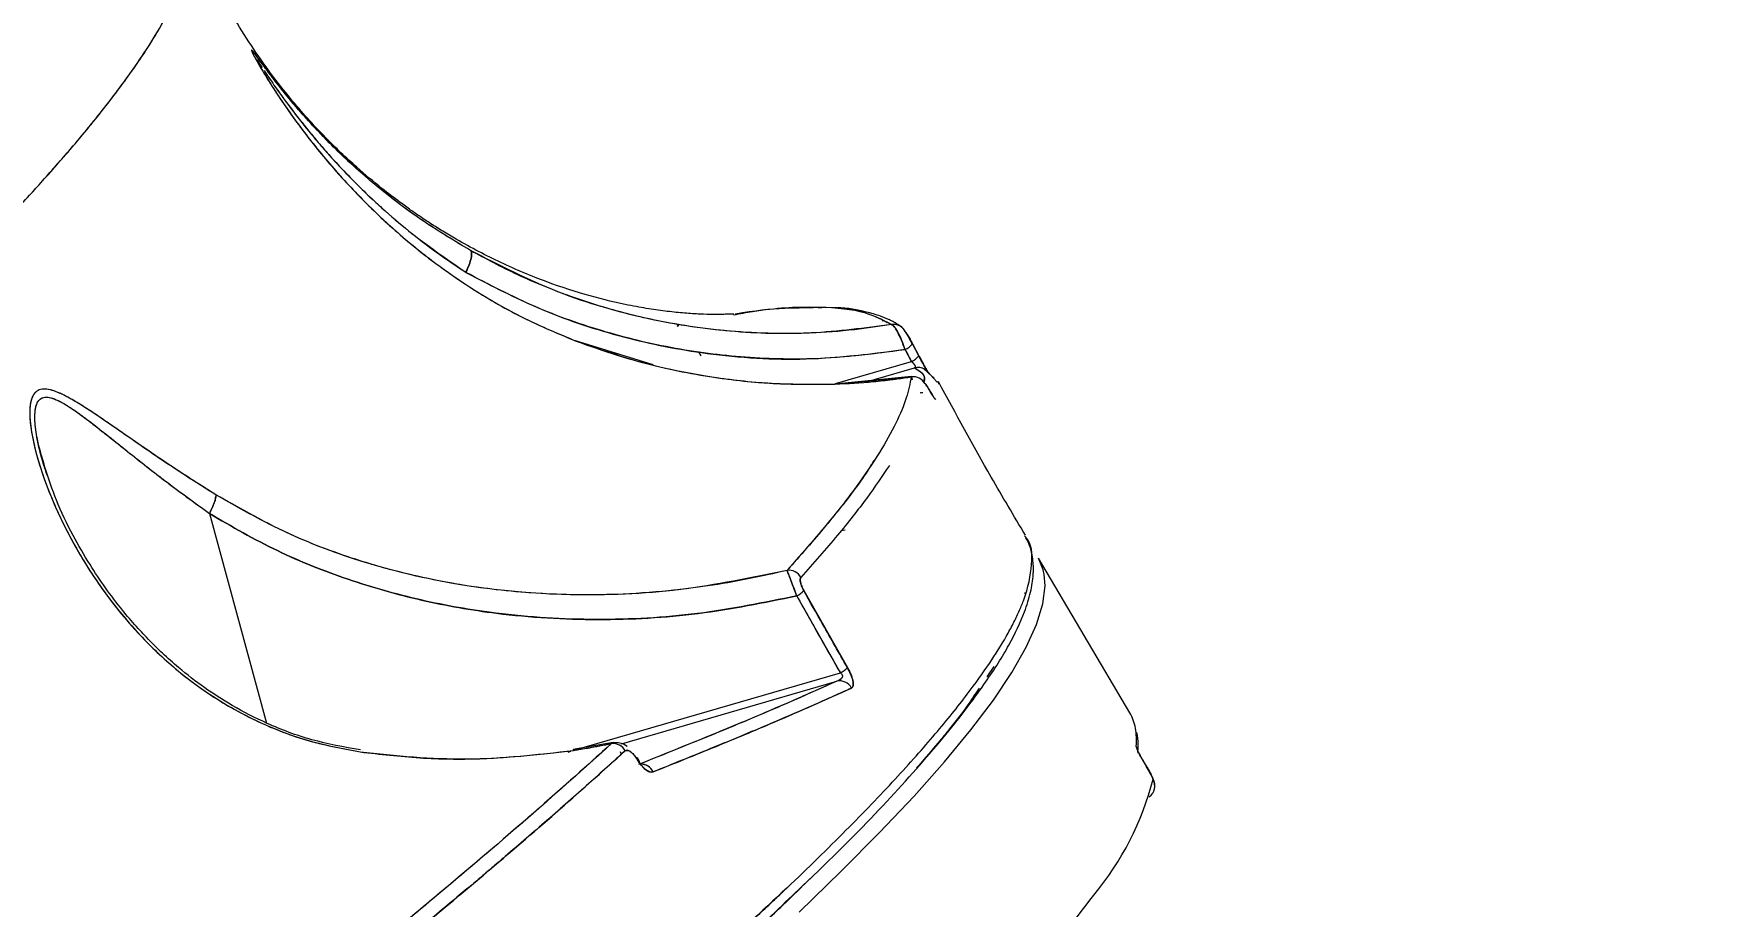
# Model space of a CAD drawing. Header units: millimetres. Extents: x -7083 to 7374, y -8368 to 7509.
# Drawn here: x 2734.3 to 2859.7, y -602.7 to -537.3 of the extents above; entities that cross this region are included whole.
import ezdxf

# ---------------------------------------------------------------- set-up
doc = ezdxf.new("R2010")
doc.units = ezdxf.units.MM
for name, color, linetype in [('DIKOM_ОБЪЕКТ', 7, 'Continuous'), ('DIKOM_РАЗМЕР_ЗОНА', 7, 'Continuous'), ('DIKOM_РАЗМЕР_ОБЪЕКТА', 7, 'Continuous')]:
    doc.layers.add(name, color=color, linetype=linetype)
doc.styles.add('style1', font='arial.ttf', dxfattribs={"width": 0.8})
doc.dimstyles.new('1-50', dxfattribs={"dimtxt": 300, "dimasz": 200, "dimexe": 100, "dimexo": 0, "dimgap": 100, "dimtad": 1, "dimtxsty": 'style1', "dimcen": 200, "dimclrd": 7, "dimclre": 7, "dimclrt": 7, "dimadec": 1, "dimazin": 2, "dimtfac": 1, "dimtmove": 0, "dimatfit": 2, "dimfxl": 0, "dimlwd": 25, "dimlwe": 18, "dimarcsym": 0})

# ---------------------------------------------------------------- blocks, each defined once
blk = doc.blocks.new('*D10')
at = {"layer": 'Defpoints', "color": 0, "transparency": 16777216}
for p in [(4593.55, 648.92), (-5583.43, 647.96), (4593.55, -5902.54)]:
    blk.add_point(p, dxfattribs=at)
at = {"layer": 'DIKOM_РАЗМЕР_ОБЪЕКТА', "color": 7, "lineweight": 18, "transparency": 16777216}
for p, q in [((4593.55, 648.92), (4593.55, -6002.54)), ((-5583.43, 647.96), (-5583.43, -6002.54))]:
    blk.add_line(p, q, dxfattribs=at)
at = {"layer": 'DIKOM_РАЗМЕР_ОБЪЕКТА', "color": 7, "lineweight": 25, "transparency": 16777216}
blk.add_line((-5383.43, -5902.54), (4393.55, -5902.54), dxfattribs=at)
at = {"layer": 'DIKOM_РАЗМЕР_ОБЪЕКТА', "color": 7, "transparency": 16777216}
for points in [[(-5383.43, -5869.2), (-5383.43, -5935.87), (-5583.43, -5902.54)], [(4393.55, -5869.2), (4393.55, -5935.87), (4593.55, -5902.54)]]:
    blk.add_solid(points, dxfattribs=at)
at = {"layer": 'DIKOM_РАЗМЕР_ОБЪЕКТА', "color": 7, "transparency": 16777216, "insert": (-226.13, -5649.37), "char_height": 300, "attachment_point": 5, "style": 'style1'}
blk.add_mtext('10150', dxfattribs=at)
blk = doc.blocks.new('*D11')
at = {"layer": 'Defpoints', "color": 0, "transparency": 16777216}
for p in [(-321.71, 5509.06), (-348.71, -4811.52), (5568.58, -4811.52)]:
    blk.add_point(p, dxfattribs=at)
at = {"layer": 'DIKOM_РАЗМЕР_ОБЪЕКТА', "color": 7, "lineweight": 18, "transparency": 16777216}
for p, q in [((-321.71, 5509.06), (5668.58, 5509.06)), ((-348.71, -4811.52), (5668.58, -4811.52))]:
    blk.add_line(p, q, dxfattribs=at)
at = {"layer": 'DIKOM_РАЗМЕР_ОБЪЕКТА', "color": 7, "lineweight": 25, "transparency": 16777216}
blk.add_line((5568.58, 5309.06), (5568.58, -4611.52), dxfattribs=at)
at = {"layer": 'DIKOM_РАЗМЕР_ОБЪЕКТА', "color": 7, "transparency": 16777216}
for points in [[(5535.25, 5309.06), (5601.91, 5309.06), (5568.58, 5509.06)], [(5535.25, -4611.52), (5601.91, -4611.52), (5568.58, -4811.52)]]:
    blk.add_solid(points, dxfattribs=at)
at = {"layer": 'DIKOM_РАЗМЕР_ОБЪЕКТА', "color": 7, "transparency": 16777216, "insert": (5315.31, 775.23), "char_height": 300, "attachment_point": 5, "rotation": 90, "style": 'style1'}
blk.add_mtext('10300', dxfattribs=at)
blk = doc.blocks.new('*D12')
at = {"layer": 'Defpoints', "color": 0, "transparency": 16777216}
for p in [(-621.71, 7509.06), (-373.6, -6811.53), (7273.89, -6811.53)]:
    blk.add_point(p, dxfattribs=at)
at = {"layer": 'DIKOM_РАЗМЕР_ЗОНА', "color": 7, "lineweight": 18, "transparency": 16777216}
for p, q in [((-621.71, 7509.06), (7373.89, 7509.06)), ((-373.6, -6811.53), (7373.89, -6811.53))]:
    blk.add_line(p, q, dxfattribs=at)
at = {"layer": 'DIKOM_РАЗМЕР_ЗОНА', "color": 7, "lineweight": 25, "transparency": 16777216}
blk.add_line((7273.89, 7309.06), (7273.89, -6611.53), dxfattribs=at)
at = {"layer": 'DIKOM_РАЗМЕР_ЗОНА', "color": 7, "transparency": 16777216}
for points in [[(7240.56, 7309.06), (7307.22, 7309.06), (7273.89, 7509.06)], [(7240.56, -6611.53), (7307.22, -6611.53), (7273.89, -6811.53)]]:
    blk.add_solid(points, dxfattribs=at)
at = {"layer": 'DIKOM_РАЗМЕР_ЗОНА', "color": 7, "transparency": 16777216, "insert": (7020.62, 1288.25), "char_height": 300, "attachment_point": 5, "rotation": 90, "style": 'style1'}
blk.add_mtext('14300', dxfattribs=at)
blk = doc.blocks.new('*D13')
at = {"layer": 'Defpoints', "color": 0, "transparency": 16777216}
for p in [(6593.53, 996.24), (-7083.43, 647.96), (6593.53, -8268.31)]:
    blk.add_point(p, dxfattribs=at)
at = {"layer": 'DIKOM_РАЗМЕР_ЗОНА', "color": 7, "lineweight": 18, "transparency": 16777216}
for p, q in [((6593.53, 996.24), (6593.53, -8368.31)), ((-7083.43, 647.96), (-7083.43, -8368.31))]:
    blk.add_line(p, q, dxfattribs=at)
at = {"layer": 'DIKOM_РАЗМЕР_ЗОНА', "color": 7, "lineweight": 25, "transparency": 16777216}
blk.add_line((-6883.43, -8268.31), (6393.53, -8268.31), dxfattribs=at)
at = {"layer": 'DIKOM_РАЗМЕР_ЗОНА', "color": 7, "transparency": 16777216}
for points in [[(-6883.43, -8234.97), (-6883.43, -8301.64), (-7083.43, -8268.31)], [(6393.53, -8234.97), (6393.53, -8301.64), (6593.53, -8268.31)]]:
    blk.add_solid(points, dxfattribs=at)
at = {"layer": 'DIKOM_РАЗМЕР_ЗОНА', "color": 7, "transparency": 16777216, "insert": (322.1, -8015.03), "char_height": 300, "attachment_point": 5, "style": 'style1'}
blk.add_mtext('13650', dxfattribs=at)

msp = doc.modelspace()

# ---------------------------------------------------------------- linework, layer by layer
at = {"layer": 'DIKOM_ОБЪЕКТ', "color": 7, "linetype": 'Continuous', "lineweight": 15}
for p, q in [((2766.695, -555.235), (2766.704, -555.268)), ((2782.627, -559.14), (2782.576, -559.292)), ((2798.713, -559.219), (2798.56, -559.146)), ((2780.745, -562.159), (2774.834, -560.334)), ((2774.96, -560.38), (2774.943, -560.383)), ((2774.945, -560.381), (2774.96, -560.38)), ((2799.632, -559.655), (2799.587, -559.578)), ((2784.332, -561.474), (2784.171, -561.181)), ((2800.096, -561.907), (2799.619, -561.015)), ((2800.172, -560.584), (2800.648, -561.474)), ((2800.651, -561.478), (2800.175, -560.588)), ((2800.089, -563.036), (2794.359, -563.609)), ((2794.366, -563.607), (2800.086, -563.06)), ((2794.415, -563.557), (2800.096, -561.907)), ((2796.63, -563.459), (2800.328, -562.385)), ((2800.086, -563.06), (2800.092, -563.072)), ((2800.095, -563.077), (2800.16, -563.268)), ((2801.805, -563.164), (2801.028, -562.448)), ((2801.468, -562.869), (2801.424, -562.795)), ((2801.468, -562.869), (2802.021, -563.471)), ((2794.245, -563.606), (2794.249, -563.605)), ((2800.766, -564.258), (2800.743, -564.256)), ((2800.766, -564.258), (2800.744, -564.264)), ((2800.767, -564.259), (2800.77, -564.258)), ((2735.169, -569.9), (2734.928, -569.212)), ((2796.064, -573.043), (2796.037, -573.048)), ((2747.471, -573.303), (2751.758, -588.999)), ((2794.844, -574.562), (2795.117, -574.516)), ((2794.846, -574.56), (2795.117, -574.516)), ((2816.461, -588.225), (2809.613, -576.653)), ((2792.107, -577.746), (2792.107, -577.745)), ((2792.032, -579.08), (2795.296, -584.838)), ((2808.626, -579.327), (2808.629, -579.223)), ((2794.773, -585.244), (2791.502, -579.473)), ((2774.803, -591.043), (2794.773, -585.244)), ((2806.277, -584.753), (2805.738, -585.548)), ((2778.352, -590.558), (2794.495, -585.87)), ((2777.729, -590.453), (2774.752, -590.996)), ((2774.766, -591.049), (2777.622, -590.538)), ((2774.359, -591.172), (2774.576, -591.109)), ((2774.758, -591.056), (2774.798, -591.044)), ((2778.367, -591.33), (2778.295, -591.171)), ((2817.685, -592.192), (2817.515, -591.896)), ((2776.539, -592.96), (2776.564, -592.953)), ((2777.285, -592.304), (2777.27, -592.308)), ((2817.712, -592.233), (2817.684, -592.186)), ((2817.685, -592.192), (2817.684, -592.186)), ((2817.685, -592.192), (2817.713, -592.239)), ((2817.712, -592.233), (2817.713, -592.239)), ((2771.129, -596.298), (2771.125, -596.292)), ((2771.687, -597.241), (2771.682, -597.233)), ((2764.166, -602.204), (2764.172, -602.214)), ((2764.206, -602.171), (2764.212, -602.182))]:
    msp.add_line(p, q, dxfattribs=at)
at = {"layer": 'DIKOM_ОБЪЕКТ', "color": 7, "linetype": 'Continuous', "lineweight": 15, "flags": 128}
for points in [[(2810.052, -577.864), (2809.979, -577.532), (2809.613, -576.653)], [(2791.671, -603.169), (2794.837, -600.112), (2797.711, -597.214), (2800.29, -594.48), (2802.573, -591.911), (2804.557, -589.509), (2806.241, -587.277), (2807.623, -585.215), (2808.703, -583.327), (2809.479, -581.613), (2809.95, -580.075), (2810.117, -578.715), (2810.052, -577.864)], [(2774.752, -590.996), (2774.754, -590.992), (2774.766, -591.049)], [(2774.766, -591.049), (2774.754, -590.992), (2774.752, -590.996)], [(2779.462, -591.597), (2779.491, -591.594), (2779.553, -591.605), (2779.565, -591.646), (2779.526, -591.714)], [(2779.526, -591.714), (2779.565, -591.646), (2779.56, -591.613)]]:
    msp.add_lwpolyline(points, dxfattribs=at)
at = {"layer": 'DIKOM_ОБЪЕКТ', "color": 7, "linetype": 'Continuous', "lineweight": 15}
for centre, radius, start, end in [((2798.756, -560.121), 0.993, 52.5764, 98.53701), ((2798.756, -560.12), 0.992, 34.77266, 98.55152), ((2799.192, -559.895), 1.199, 290.88509, 324.87599), ((2799.668, -560.793), 1.193, 291.00674, 325.19036), ((2799.61, -560.705), 1.296, 291.9928, 323.3744), ((2800.231, -564.053), 1.003, 28.1694, 98.28043), ((2800.593, -563.345), 0.996, 59.35071, 105.42142), ((2800.593, -563.345), 0.996, 28.56444, 105.42967), ((2790.9, -578.58), 1.028, 28.26585, 96.78085), ((2790.335, -577.339), 2.431, 298.6768, 314.27394), ((2793.611, -583.202), 2.349, 299.64152, 315.84696), ((2794.726, -586.828), 0.986, 26.8722, 103.56893), ((2813.397, -590.018), 3.55, 10.3286, 30.34818), ((2812.083, -590.244), 4.883, 354.1708, 10.17368), ((2777.716, -591.579), 1.045, 28.10978, 95.13439), ((2816.089, -591.245), 0.99, 359.82814, 30.63503), ((2779.837, -593.066), 0.979, 24.40307, 92.76668), ((2779.83, -593.077), 0.991, 24.82974, 91.65532), ((2796.704, -587.686), 22.204, 320.17906, 345.58564), ((2817.357, -593.717), 0.989, 304.36209, 30.64173), ((2750.544, -554.194), 79.198, 317.51581, 322.95614)]:
    msp.add_arc(centre, radius, start, end, dxfattribs=at)
for points, knots in [([(2672.702, -602.506), (2676.181, -599.816), (2683.142, -594.432), (2692.716, -586.776), (2701.644, -579.436), (2709.823, -572.473), (2717.22, -565.923), (2723.666, -559.943), (2729.209, -554.514), (2733.907, -549.607), (2737.867, -545.118), (2741.084, -541.054), (2743.621, -537.304), (2745.381, -533.943), (2746.136, -531.129), (2746.209, -529.364), (2745.729, -528.732), (2745.647, -528.624)], [0, 0, 0, 0, 0.0707227, 0.1415197, 0.2125755, 0.2840745, 0.3554601, 0.4264227, 0.493115, 0.5597565, 0.6265032, 0.6935147, 0.7609223, 0.8358881, 0.9104273, 0.9847706, 1, 1, 1, 1]), ([(2672.702, -602.506), (2673.789, -601.669), (2676.013, -599.958), (2679.333, -597.377), (2682.724, -594.721), (2686.169, -591.998), (2689.657, -589.214), (2692.925, -586.577), (2695.6, -584.397), (2697.741, -582.638), (2699.626, -581.079), (2701.665, -579.38), (2703.895, -577.506), (2706.184, -575.564), (2708.299, -573.75), (2709.713, -572.526), (2710.516, -571.827), (2710.858, -571.529), (2711.169, -571.257), (2711.45, -571.011), (2711.701, -570.791), (2712.952, -569.694), (2715.053, -567.832), (2717.88, -565.282), (2720.525, -562.852), (2723.031, -560.503), (2725.475, -558.162), (2727.549, -556.128), (2729.322, -554.351), (2730.776, -552.864), (2732.131, -551.449), (2733.394, -550.104), (2734.567, -548.826), (2735.655, -547.612), (2737.366, -545.659), (2739.478, -543.113), (2741.687, -540.173), (2743.454, -537.505), (2744.781, -535.106), (2745.671, -532.965), (2746.111, -531.006), (2746.173, -529.623), (2745.839, -529.005), (2745.762, -528.864)], [0, 0, 0, 0, 0.0220488, 0.0450796, 0.0690923, 0.0940863, 0.1200615, 0.1470174, 0.169166, 0.1832088, 0.1986152, 0.215385, 0.234182, 0.2556103, 0.2753773, 0.2911602, 0.2946355, 0.2978376, 0.3007664, 0.3034221, 0.3058045, 0.3079138, 0.3391084, 0.3672484, 0.3943953, 0.4237472, 0.4514211, 0.4808246, 0.501218, 0.5211179, 0.5405246, 0.5594381, 0.5778587, 0.5957865, 0.6132217, 0.6666494, 0.7178114, 0.7667104, 0.8192358, 0.8702862, 0.9198647, 0.9817267, 1, 1, 1, 1]), ([(2786.769, -558.362), (2786.772, -558.362), (2786.783, -558.358), (2786.725, -558.358), (2786.62, -558.36), (2786.513, -558.362), (2786.35, -558.369), (2785.91, -558.384), (2785.221, -558.39), (2784.286, -558.368), (2783.157, -558.3), (2781.872, -558.174), (2780.463, -557.981), (2778.58, -557.645), (2776.038, -557.047), (2772.8, -556.009), (2769.422, -554.605), (2766.767, -553.224), (2765.012, -552.179), (2764.115, -551.614), (2763.308, -551.081), (2762.542, -550.552), (2761.582, -549.86), (2760.206, -548.805), (2758.318, -547.216), (2755.991, -544.998), (2753.361, -542.075), (2750.618, -538.382), (2747.933, -533.911), (2746.555, -530.577), (2745.83, -528.822)], [0, 0, 0, 0, 0.0177872, 0.0642557, 0.1030127, 0.1340924, 0.1612441, 0.1933934, 0.2309658, 0.2739534, 0.3169416, 0.3560265, 0.3913265, 0.425221, 0.4788487, 0.535024, 0.5886319, 0.6388101, 0.6535875, 0.6669512, 0.6789064, 0.6894597, 0.7009726, 0.7202962, 0.7478094, 0.7833848, 0.8268037, 0.8777266, 0.9356698, 1, 1, 1, 1]), ([(2767.037, -553.588), (2765.859, -552.881), (2763.508, -551.471), (2760.372, -549.112), (2757.539, -546.64), (2755.316, -544.371), (2753.598, -542.401), (2752.297, -540.772), (2751.311, -539.44), (2750.7, -538.604), (2750.562, -538.508), (2750.93, -539.229), (2751.814, -540.751), (2753.331, -543.088), (2755.512, -545.993), (2758.006, -548.862), (2760.794, -551.618), (2763.885, -554.216), (2767.286, -556.59), (2770.973, -558.719), (2773.628, -559.825), (2774.96, -560.38)], [0, 0, 0, 0, 0.0620242, 0.1237988, 0.1860975, 0.2484203, 0.2900163, 0.3320642, 0.3744728, 0.4067083, 0.4390561, 0.4714848, 0.5033085, 0.5662889, 0.6291193, 0.6913306, 0.7530391, 0.8148911, 0.8767639, 0.9381855, 1, 1, 1, 1]), ([(2767.037, -553.588), (2765.846, -552.873), (2763.471, -551.447), (2760.67, -549.333), (2758.416, -547.412), (2756.639, -545.727), (2755.133, -544.151), (2753.904, -542.754), (2752.866, -541.492), (2751.98, -540.345), (2751.35, -539.491), (2750.975, -538.98), (2750.684, -538.596), (2750.588, -538.522), (2750.727, -538.829), (2750.926, -539.207), (2751.209, -539.708), (2751.72, -540.575), (2752.599, -541.97), (2753.908, -543.86), (2755.65, -546.141), (2757.871, -548.719), (2760.381, -551.219), (2762.786, -553.302), (2764.967, -554.98), (2767.684, -556.821), (2770.97, -558.721), (2773.661, -559.84), (2774.96, -560.38)], [0, 0, 0, 0, 0.0627207, 0.1249951, 0.1664972, 0.2085767, 0.2498169, 0.2822373, 0.3120288, 0.3458456, 0.3747767, 0.3912232, 0.4063123, 0.437617, 0.4528874, 0.4691085, 0.4841484, 0.5006135, 0.5403881, 0.5830677, 0.6256802, 0.688115, 0.7505753, 0.7936896, 0.8351844, 0.8751678, 0.9397303, 1, 1, 1, 1]), ([(2751.024, -539.303), (2751.024, -539.303), (2751.059, -539.334), (2751.24, -539.61), (2751.422, -539.887)], [0, 0, 0, 0, 0.0000187, 1, 1, 1, 1]), ([(2751.025, -539.305), (2751.088, -539.395), (2751.19, -539.541), (2751.348, -539.776), (2751.409, -539.866)], [0, 0, 0, 0, 0.618259, 1, 1, 1, 1]), ([(2751.57, -540.105), (2751.81, -540.458), (2752.421, -541.359), (2753.693, -543.12), (2755.716, -545.664), (2758.532, -548.736), (2762.289, -552.169), (2765.227, -554.208), (2766.695, -555.226)], [0, 0, 0, 0, 0.0819534, 0.2090852, 0.3361469, 0.5581263, 0.7792768, 1, 1, 1, 1]), ([(2752.538, -541.507), (2752.556, -541.533), (2752.923, -542.067), (2753.857, -543.323), (2755.075, -544.853), (2756.175, -546.134), (2757.186, -547.253), (2758.282, -548.396), (2759.403, -549.487), (2760.743, -550.724), (2762.386, -552.124), (2764.478, -553.74), (2765.958, -554.732), (2766.695, -555.226)], [0, 0, 0, 0, 0.0065107, 0.1313302, 0.2564345, 0.3288622, 0.3962599, 0.4890129, 0.5682688, 0.6283816, 0.755893, 0.8783269, 1, 1, 1, 1]), ([(2767.037, -553.588), (2767.074, -553.641), (2767.15, -553.748), (2767.111, -554.137), (2766.962, -554.647), (2766.782, -555.036), (2766.695, -555.226)], [0, 0, 0, 0, 0.242773, 0.4998186, 0.7569629, 1, 1, 1, 1]), ([(2766.695, -555.226), (2766.783, -555.037), (2766.963, -554.648), (2767.112, -554.138), (2767.151, -553.748), (2767.074, -553.641), (2767.037, -553.588)], [0, 0, 0, 0, 0.2428867, 0.4999757, 0.7570778, 1, 1, 1, 1]), ([(2798.609, -559.14), (2796.603, -559.405), (2792.601, -559.934), (2786.511, -559.763), (2780.134, -558.802), (2773.52, -556.9), (2769.199, -554.693), (2767.037, -553.588)], [0, 0, 0, 0, 0.186957, 0.3729753, 0.5604892, 0.7801041, 1, 1, 1, 1]), ([(2798.609, -559.14), (2797.684, -559.28), (2795.645, -559.59), (2792.409, -559.819), (2789.013, -559.829), (2785.664, -559.596), (2782.075, -559.098), (2778.355, -558.277), (2774.402, -557.036), (2770.657, -555.528), (2768.215, -554.219), (2767.037, -553.588)], [0, 0, 0, 0, 0.0864332, 0.1906989, 0.2994746, 0.3998917, 0.5001689, 0.6327988, 0.7491247, 0.879049, 1, 1, 1, 1]), ([(2766.695, -555.226), (2766.695, -555.226), (2766.694, -555.228), (2766.694, -555.231), (2766.694, -555.233), (2766.695, -555.235)], [0, 0, 0, 0, 0.2194178, 0.452948, 1, 1, 1, 1]), ([(2766.695, -555.226), (2766.695, -555.226), (2766.694, -555.227), (2766.694, -555.231), (2766.694, -555.233), (2766.695, -555.235)], [0, 0, 0, 0, 0.2115843, 0.4430276, 1, 1, 1, 1]), ([(2766.695, -555.235), (2768.602, -556.225), (2772.41, -558.202), (2778.507, -560.196), (2785.116, -561.498), (2792.228, -561.948), (2797.153, -561.326), (2799.619, -561.015)], [0, 0, 0, 0, 0.1868826, 0.3729814, 0.5605838, 0.77997, 1, 1, 1, 1]), ([(2799.619, -561.015), (2797.755, -561.27), (2794.027, -561.781), (2788.368, -561.739), (2782.735, -561.102), (2777.193, -559.8), (2771.788, -557.907), (2768.391, -556.125), (2766.695, -555.235)], [0, 0, 0, 0, 0.1665817, 0.3332567, 0.4996192, 0.6665949, 0.8335075, 1, 1, 1, 1]), ([(2786.77, -558.411), (2787.25, -558.323), (2789.627, -557.887), (2792.851, -557.759), (2796.462, -558.006), (2797.893, -558.762), (2798.609, -559.14)], [0, 0, 0, 0, 0.0773693, 0.3838224, 0.6921546, 1, 1, 1, 1]), ([(2786.88, -558.349), (2786.892, -558.347), (2788.33, -558.079), (2790.335, -557.885), (2792.032, -557.873), (2792.721, -557.868)], [0, 0, 0, 0, 0.0050287, 0.5956304, 1, 1, 1, 1]), ([(2793.07, -557.861), (2793.28, -557.855), (2794.72, -557.814), (2796.714, -558.153), (2797.976, -558.81), (2798.609, -559.14)], [0, 0, 0, 0, 0.0786807, 0.5386508, 1, 1, 1, 1]), ([(2799.275, -559.275), (2799.141, -559.186), (2798.903, -559.028), (2798.552, -558.842), (2798.266, -558.708), (2798.018, -558.604), (2797.532, -558.418), (2796.434, -558.118), (2795.273, -557.873), (2794.223, -557.889), (2794.098, -557.89)], [0, 0, 0, 0, 0.1083542, 0.1935857, 0.2557579, 0.3070581, 0.3595504, 0.5709262, 0.9487824, 1, 1, 1, 1]), ([(2782.576, -559.292), (2782.575, -559.284), (2782.565, -559.165), (2782.597, -559.152), (2782.627, -559.14)], [0, 0, 0, 0, 0.069473, 1, 1, 1, 1]), ([(2798.274, -559.011), (2798.184, -558.949), (2798.084, -558.88), (2797.917, -558.851), (2797.9, -558.848)], [0, 0, 0, 0, 0.8956725, 1, 1, 1, 1]), ([(2799.619, -561.015), (2799.532, -560.776), (2799.357, -560.298), (2799.065, -559.685), (2798.794, -559.247), (2798.67, -559.175), (2798.609, -559.14)], [0, 0, 0, 0, 0.2500212, 0.4997777, 0.749464, 1, 1, 1, 1]), ([(2798.609, -559.14), (2798.679, -559.183), (2798.821, -559.271), (2799.115, -559.781), (2799.393, -560.392), (2799.544, -560.808), (2799.619, -561.015)], [0, 0, 0, 0, 0.2803206, 0.563359, 0.7837188, 1, 1, 1, 1]), ([(2800.175, -560.606), (2800.09, -560.449), (2799.927, -560.144), (2799.694, -559.751), (2799.505, -559.467), (2799.39, -559.364), (2799.333, -559.313)], [0, 0, 0, 0, 0.2712744, 0.5244931, 0.766072, 1, 1, 1, 1]), ([(2774.96, -560.38), (2776.706, -560.981), (2780.194, -562.183), (2785.259, -563.15), (2789.994, -563.644), (2792.909, -563.619), (2794.366, -563.607)], [0, 0, 0, 0, 0.2796847, 0.5585397, 0.7793205, 1, 1, 1, 1]), ([(2774.96, -560.38), (2775.982, -560.746), (2778.045, -561.486), (2781.25, -562.343), (2785.01, -563.095), (2789.396, -563.629), (2792.684, -563.614), (2794.366, -563.607)], [0, 0, 0, 0, 0.1645101, 0.3320732, 0.5022349, 0.7453554, 1, 1, 1, 1]), ([(2800.172, -560.584), (2800.104, -560.457), (2799.967, -560.203), (2799.791, -559.895), (2799.674, -559.704), (2799.646, -559.671), (2799.632, -559.655)], [0, 0, 0, 0, 0.2791852, 0.5577694, 0.7782681, 1, 1, 1, 1]), ([(2799.632, -559.655), (2799.649, -559.675), (2799.674, -559.704), (2799.751, -559.828), (2799.821, -559.947), (2799.902, -560.089), (2800.019, -560.3), (2800.111, -560.471), (2800.172, -560.584)], [0, 0, 0, 0, 0.2500401, 0.3753357, 0.50032, 0.62466, 0.7505129, 1, 1, 1, 1]), ([(2799.619, -561.015), (2799.708, -561.181), (2799.866, -561.479), (2800.026, -561.776), (2800.096, -561.907)], [0, 0, 0, 0, 0.56, 1, 1, 1, 1]), ([(2801.361, -562.723), (2801.361, -562.723), (2801.325, -562.674), (2801.154, -562.385), (2800.9, -561.94), (2800.732, -561.63), (2800.648, -561.474)], [0, 0, 0, 0, 0.000211, 0.3887407, 0.6941591, 1, 1, 1, 1]), ([(2800.648, -561.474), (2800.695, -561.562), (2800.789, -561.737), (2800.933, -561.996), (2801.068, -562.235), (2801.168, -562.407), (2801.214, -562.482), (2801.225, -562.501)], [0, 0, 0, 0, 0.2326339, 0.4627292, 0.6938954, 0.9246873, 1, 1, 1, 1]), ([(2801.177, -562.511), (2801.179, -562.502), (2801.183, -562.484), (2801.137, -562.39), (2801.056, -562.239), (2800.941, -562.03), (2800.8, -561.773), (2800.702, -561.59), (2800.651, -561.496)], [0, 0, 0, 0, 0.1246304, 0.2740853, 0.4362094, 0.6114184, 0.7995066, 1, 1, 1, 1]), ([(2800.086, -563.06), (2799.984, -563.573), (2799.776, -564.623), (2798.975, -566.516), (2797.751, -568.72), (2796.005, -571.286), (2793.743, -574.207), (2791.778, -576.429), (2790.779, -577.559)], [0, 0, 0, 0, 0.148913, 0.3049991, 0.4685111, 0.6395445, 0.8167577, 1, 1, 1, 1]), ([(2794.366, -563.607), (2795.325, -563.557), (2796.762, -563.484), (2798.191, -563.32), (2798.675, -563.259), (2798.709, -563.254), (2798.832, -563.239), (2799.297, -563.178), (2799.737, -563.112), (2800.086, -563.06)], [0, 0, 0, 0, 0.5001732, 0.7500549, 0.7506307, 0.7551726, 0.7677924, 0.8154894, 1, 1, 1, 1]), ([(2800.163, -563.277), (2800.156, -563.257), (2800.116, -563.14), (2800.085, -563.05), (2800.086, -563.057), (2800.086, -563.06)], [0, 0, 0, 0, 0.0926686, 0.5442568, 1, 1, 1, 1]), ([(2800.096, -561.907), (2800.151, -561.957), (2800.232, -562.03), (2800.316, -562.137), (2800.365, -562.218), (2800.388, -562.294), (2800.377, -562.356), (2800.345, -562.375), (2800.328, -562.385)], [0, 0, 0, 0, 0.255492, 0.3723685, 0.4870912, 0.6433786, 0.8130333, 1, 1, 1, 1]), ([(2800.096, -561.907), (2800.126, -561.934), (2800.184, -561.985), (2800.262, -562.068), (2800.322, -562.146), (2800.363, -562.216), (2800.382, -562.275), (2800.385, -562.345), (2800.352, -562.368), (2800.328, -562.385)], [0, 0, 0, 0, 0.1424388, 0.2706766, 0.3886503, 0.5013776, 0.6080446, 0.7249773, 1, 1, 1, 1]), ([(2800.328, -562.385), (2800.744, -562.643), (2801.216, -562.937), (2801.041, -563.408), (2801.02, -563.464)], [0, 0, 0, 0, 0.8801371, 1, 1, 1, 1]), ([(2800.328, -562.385), (2800.708, -562.613), (2801.175, -562.893), (2801.018, -563.343), (2800.989, -563.426)], [0, 0, 0, 0, 0.8151469, 1, 1, 1, 1]), ([(2747.961, -571.903), (2746.834, -571.19), (2744.582, -569.765), (2741.454, -567.608), (2739.016, -565.902), (2737.206, -564.751), (2735.943, -564.1), (2734.866, -563.873), (2734.183, -564.358), (2733.963, -565.441), (2734.086, -567.258), (2734.733, -569.835), (2735.955, -572.986), (2737.54, -576.091), (2739.465, -579.087), (2741.734, -581.921), (2744.368, -584.541), (2747.387, -586.881), (2750.821, -588.846), (2754.64, -590.385), (2757.402, -590.905), (2758.783, -591.166)], [0, 0, 0, 0, 0.0618666, 0.123595, 0.186019, 0.217412, 0.2491912, 0.2812192, 0.3134022, 0.345603, 0.3775411, 0.4410315, 0.5039844, 0.5663791, 0.6288162, 0.6910146, 0.7527156, 0.8147009, 0.8762954, 0.93813, 1, 1, 1, 1]), ([(2747.961, -571.903), (2747.197, -571.423), (2745.66, -570.459), (2743.486, -569.005), (2741.73, -567.795), (2740.385, -566.86), (2739.415, -566.192), (2738.461, -565.551), (2737.543, -564.965), (2736.681, -564.475), (2735.774, -564.061), (2735.04, -563.917), (2734.529, -564.11), (2734.255, -564.415), (2734.084, -564.864), (2734.007, -565.411), (2734.006, -566.048), (2734.1, -567.081), (2734.422, -568.643), (2735.066, -570.702), (2736.051, -573.156), (2737.446, -575.926), (2739.144, -578.601), (2740.862, -580.847), (2742.489, -582.679), (2744.313, -584.437), (2746.319, -586.068), (2748.493, -587.526), (2750.624, -588.686), (2752.678, -589.582), (2755.304, -590.515), (2757.388, -590.905), (2758.783, -591.165)], [0, 0, 0, 0, 0.0417077, 0.0838741, 0.1250012, 0.1471283, 0.167908, 0.1874093, 0.2104762, 0.2312769, 0.2500791, 0.2814342, 0.2970746, 0.3128714, 0.328045, 0.3443295, 0.3594231, 0.3758011, 0.41583, 0.4583429, 0.5008383, 0.5630122, 0.6255497, 0.6673477, 0.7089393, 0.7499316, 0.7936613, 0.8352211, 0.8748816, 0.9067571, 0.9376022, 1, 1, 1, 1]), ([(2800.748, -564.26), (2800.811, -564.244), (2800.88, -564.225), (2800.948, -564.224), (2800.955, -564.224)], [0, 0, 0, 0, 0.897248, 1, 1, 1, 1]), ([(2801.444, -564.06), (2801.399, -563.984), (2801.311, -563.831), (2801.207, -563.669), (2801.134, -563.57), (2801.122, -563.576), (2801.115, -563.579)], [0, 0, 0, 0, 0.2508717, 0.5008318, 0.7501822, 1, 1, 1, 1]), ([(2801.115, -563.579), (2801.123, -563.577), (2801.138, -563.573), (2801.244, -563.72), (2801.368, -563.931), (2801.444, -564.06)], [0, 0, 0, 0, 0.2806587, 0.5612783, 1, 1, 1, 1]), ([(2801.444, -564.06), (2801.512, -564.177), (2801.648, -564.411), (2801.838, -564.705), (2801.883, -564.735), (2801.911, -564.754)], [0, 0, 0, 0, 0.2809771, 0.5615918, 1, 1, 1, 1]), ([(2801.911, -564.754), (2801.899, -564.752), (2801.877, -564.747), (2801.773, -564.604), (2801.628, -564.377), (2801.505, -564.166), (2801.444, -564.06)], [0, 0, 0, 0, 0.2494581, 0.4992622, 0.7492267, 1, 1, 1, 1]), ([(2802.153, -563.615), (2802.159, -563.596), (2802.183, -563.518), (2802.1, -563.47), (2802.036, -563.433)], [0, 0, 0, 0, 0.2386108, 1, 1, 1, 1]), ([(2808.64, -574.926), (2807.779, -573.483), (2805.52, -569.702), (2803.418, -565.819), (2802.118, -563.417)], [0, 0, 0, 0, 0.3815585, 1, 1, 1, 1]), ([(2735.173, -569.935), (2734.918, -569.069), (2734.509, -567.685), (2734.346, -566.009), (2734.469, -565.096), (2734.796, -564.682), (2735.271, -564.515), (2736.111, -564.768), (2737.29, -565.503), (2739.003, -566.776), (2741.311, -568.636), (2744.271, -570.973), (2746.402, -572.518), (2747.471, -573.293)], [0, 0, 0, 0, 0.1227571, 0.1960494, 0.2678255, 0.3033211, 0.338377, 0.4092318, 0.4816868, 0.5548378, 0.7028896, 0.850942, 1, 1, 1, 1]), ([(2735.323, -570.448), (2735.225, -570.164), (2734.885, -569.181), (2734.603, -567.958), (2734.432, -566.841), (2734.381, -566.154), (2734.404, -565.556), (2734.525, -565.05), (2734.76, -564.706), (2735.12, -564.558), (2735.586, -564.607), (2736.178, -564.838), (2736.903, -565.257), (2737.739, -565.835), (2738.584, -566.471), (2739.453, -567.151), (2740.371, -567.88), (2741.215, -568.552), (2741.948, -569.134), (2742.514, -569.58), (2743.09, -570.031), (2743.692, -570.497), (2744.289, -570.954), (2744.842, -571.373), (2745.357, -571.758), (2746.212, -572.392), (2746.937, -572.911), (2747.471, -573.293)], [0, 0, 0, 0, 0.038925, 0.1348656, 0.1729011, 0.2071945, 0.2452145, 0.2796613, 0.3162944, 0.3521609, 0.3868374, 0.4245246, 0.4710254, 0.5192898, 0.568819, 0.6110986, 0.6590969, 0.7128565, 0.7399681, 0.7691064, 0.7966368, 0.8242171, 0.8560364, 0.8816913, 0.9022233, 0.9278917, 1, 1, 1, 1]), ([(2797.286, -569.319), (2797.136, -569.566), (2796.361, -570.844), (2794.315, -573.523), (2791.958, -576.213), (2790.779, -577.559)], [0, 0, 0, 0, 0.1067236, 0.552756, 1, 1, 1, 1]), ([(2758.792, -591.021), (2757.562, -590.801), (2755.134, -590.367), (2751.924, -589.141), (2749.273, -587.786), (2747.07, -586.362), (2745.353, -585.032), (2744.011, -583.838), (2742.963, -582.812), (2741.961, -581.739), (2740.833, -580.412), (2739.666, -578.872), (2738.421, -577.013), (2737.167, -574.831), (2735.98, -572.401), (2735.429, -570.703), (2735.169, -569.9)], [0, 0, 0, 0, 0.0985855, 0.1946386, 0.277091, 0.3468911, 0.4190863, 0.4670134, 0.5074051, 0.5521865, 0.6015192, 0.6679024, 0.7350561, 0.8168546, 0.9134239, 1, 1, 1, 1]), ([(2798.441, -569.706), (2797.902, -570.505), (2796.803, -572.135), (2794.609, -574.923), (2792.752, -577.023), (2791.805, -578.093)], [0, 0, 0, 0, 0.31998, 0.6533132, 1, 1, 1, 1]), ([(2747.961, -571.903), (2747.957, -571.982), (2747.949, -572.142), (2747.848, -572.483), (2747.691, -572.873), (2747.544, -573.155), (2747.471, -573.293)], [0, 0, 0, 0, 0.2460491, 0.4998605, 0.7537452, 1, 1, 1, 1]), ([(2747.471, -573.293), (2747.544, -573.155), (2747.692, -572.873), (2747.847, -572.485), (2747.937, -572.193), (2747.945, -572.07), (2747.948, -572.03)], [0, 0, 0, 0, 0.2806328, 0.5700593, 0.8595066, 1, 1, 1, 1]), ([(2790.779, -577.559), (2788.104, -578.114), (2782.748, -579.224), (2774.5, -579.563), (2766.839, -578.897), (2759.902, -577.315), (2753.717, -575.143), (2749.883, -572.985), (2747.961, -571.903)], [0, 0, 0, 0, 0.1859924, 0.3725163, 0.560622, 0.7072791, 0.8532333, 1, 1, 1, 1]), ([(2790.779, -577.559), (2789.803, -577.785), (2787.835, -578.24), (2784.871, -578.743), (2781.588, -579.153), (2778.307, -579.378), (2774.986, -579.42), (2771.971, -579.306), (2768.7, -579.014), (2765.249, -578.497), (2761.632, -577.705), (2757.514, -576.493), (2752.879, -574.71), (2749.605, -572.841), (2747.961, -571.903)], [0, 0, 0, 0, 0.0682356, 0.1375894, 0.2048872, 0.2937181, 0.3615129, 0.4310228, 0.4989152, 0.5846081, 0.6675354, 0.7492325, 0.8741232, 1, 1, 1, 1]), ([(2747.471, -573.293), (2747.471, -573.294), (2747.47, -573.295), (2747.47, -573.299), (2747.471, -573.301), (2747.471, -573.303)], [0, 0, 0, 0, 0.2077621, 0.4372357, 1, 1, 1, 1]), ([(2747.471, -573.293), (2747.471, -573.294), (2747.47, -573.295), (2747.47, -573.299), (2747.471, -573.301), (2747.471, -573.303)], [0, 0, 0, 0, 0.2151246, 0.4464769, 1, 1, 1, 1]), ([(2791.502, -579.473), (2789.03, -579.974), (2784.081, -580.977), (2776.512, -581.383), (2769.569, -580.969), (2763.34, -579.878), (2757.847, -578.318), (2752.496, -576.208), (2749.151, -574.274), (2747.471, -573.303)], [0, 0, 0, 0, 0.1667295, 0.3338985, 0.5000099, 0.6253599, 0.749753, 0.8742853, 1, 1, 1, 1]), ([(2747.471, -573.303), (2749.151, -574.274), (2752.499, -576.21), (2757.858, -578.323), (2763.363, -579.884), (2769.625, -580.977), (2776.577, -581.383), (2784.132, -580.968), (2789.047, -579.971), (2791.502, -579.473)], [0, 0, 0, 0, 0.1256795, 0.2504956, 0.3751746, 0.5008146, 0.668432, 0.8343734, 1, 1, 1, 1]), ([(2688.137, -680.228), (2690.974, -678.257), (2696.789, -674.218), (2705.38, -668.169), (2714.084, -661.972), (2722.454, -655.934), (2730.464, -650.076), (2737.769, -644.657), (2742.704, -640.94), (2745.433, -638.868), (2746.291, -638.214), (2747.148, -637.561), (2748.002, -636.908), (2748.855, -636.255), (2751.802, -633.993), (2756.531, -630.324), (2762.609, -625.515), (2767.909, -621.236), (2772.503, -617.452), (2776.455, -614.13), (2779.828, -611.237), (2782.678, -608.744), (2785.057, -606.624), (2786.931, -604.925), (2788.379, -603.592), (2789.437, -602.607), (2790.141, -601.946), (2790.523, -601.584), (2790.67, -601.446), (2790.73, -601.388), (2790.756, -601.364), (2790.767, -601.353), (2790.772, -601.349), (2790.774, -601.347), (2790.775, -601.346), (2792.345, -599.856), (2795.232, -597.04), (2798.916, -593.207), (2801.929, -589.817), (2804.24, -586.952), (2805.974, -584.538), (2806.941, -582.986), (2807.476, -582.025), (2807.724, -581.554), (2807.949, -581.1), (2808.152, -580.662), (2808.333, -580.24), (2808.846, -578.949), (2809.201, -577.084), (2809.131, -575.516), (2808.607, -575), (2808.572, -574.966)], [0, 0, 0, 0, 0.0355195, 0.0727789, 0.1117783, 0.1525175, 0.1898078, 0.2284454, 0.2635615, 0.2682375, 0.2729314, 0.2776432, 0.2823729, 0.2871205, 0.2918859, 0.3319485, 0.3691542, 0.4035029, 0.4349947, 0.4636295, 0.4894071, 0.5123277, 0.5323911, 0.5495973, 0.5618425, 0.5720716, 0.5794055, 0.5821379, 0.5832443, 0.5837126, 0.5839151, 0.5840035, 0.5840422, 0.5840593, 0.5840668, 0.5840726, 0.6303404, 0.6748574, 0.7176237, 0.7586392, 0.793285, 0.8265749, 0.8350699, 0.8434719, 0.8517809, 0.8599969, 0.8681198, 0.8761498, 0.9364977, 0.9958173, 1, 1, 1, 1]), ([(2790.669, -602.404), (2791.95, -601.192), (2795.273, -598.045), (2799.523, -593.571), (2803.19, -589.322), (2805.752, -585.886), (2807.492, -583.106), (2808.528, -580.912), (2809.062, -579.195), (2809.22, -578.163), (2809.243, -577.464), (2809.229, -576.959), (2809.148, -576.351), (2808.986, -575.705), (2808.78, -575.302), (2808.683, -575.112)], [0, 0, 0, 0, 0.0909951, 0.2361572, 0.3813356, 0.4898975, 0.5985403, 0.7069863, 0.7785611, 0.8482699, 0.8699822, 0.8963301, 0.9283597, 0.9660739, 1, 1, 1, 1]), ([(2790.779, -577.559), (2790.804, -577.627), (2790.855, -577.767), (2791.042, -578.263), (2791.269, -578.863), (2791.424, -579.27), (2791.502, -579.473)], [0, 0, 0, 0, 0.2648425, 0.5454726, 0.7738743, 1, 1, 1, 1]), ([(2791.502, -579.473), (2791.416, -579.248), (2791.245, -578.801), (2791.019, -578.201), (2790.848, -577.748), (2790.802, -577.622), (2790.779, -577.559)], [0, 0, 0, 0, 0.2498724, 0.4995587, 0.7493734, 1, 1, 1, 1]), ([(2791.805, -578.093), (2791.785, -578.128), (2791.746, -578.199), (2791.763, -578.392), (2791.813, -578.586), (2791.871, -578.747), (2791.944, -578.915), (2792.003, -579.025), (2792.032, -579.08)], [0, 0, 0, 0, 0.2500277, 0.4996368, 0.6255574, 0.7496302, 0.8732939, 1, 1, 1, 1]), ([(2792.032, -579.08), (2791.969, -578.955), (2791.842, -578.703), (2791.758, -578.385), (2791.752, -578.184), (2791.787, -578.124), (2791.805, -578.093)], [0, 0, 0, 0, 0.2783825, 0.5572727, 0.7785077, 1, 1, 1, 1]), ([(2795.296, -584.838), (2794.68, -583.768), (2793.581, -581.855), (2792.506, -579.928), (2792.032, -579.08)], [0, 0, 0, 0, 0.5599988, 1, 1, 1, 1]), ([(2791.502, -579.473), (2792.106, -580.554), (2793.185, -582.485), (2794.287, -584.401), (2794.773, -585.244)], [0, 0, 0, 0, 0.5599988, 1, 1, 1, 1]), ([(2794.773, -585.244), (2794.794, -585.261), (2794.834, -585.293), (2794.882, -585.351), (2794.914, -585.413), (2794.93, -585.492), (2794.91, -585.584), (2794.792, -585.753), (2794.625, -585.819), (2794.495, -585.87)], [0, 0, 0, 0, 0.0710462, 0.1335889, 0.1917961, 0.2507626, 0.3601527, 0.5010669, 1, 1, 1, 1]), ([(2794.773, -585.244), (2794.794, -585.261), (2794.834, -585.293), (2794.883, -585.353), (2794.921, -585.428), (2794.929, -585.518), (2794.895, -585.609), (2794.775, -585.76), (2794.618, -585.822), (2794.495, -585.87)], [0, 0, 0, 0, 0.0709589, 0.134766, 0.1946821, 0.2884214, 0.3981307, 0.5275718, 1, 1, 1, 1]), ([(2795.606, -586.383), (2795.656, -586.336), (2795.756, -586.243), (2795.728, -585.848), (2795.56, -585.334), (2795.384, -585.004), (2795.296, -584.838)], [0, 0, 0, 0, 0.2814041, 0.5614196, 0.7807521, 1, 1, 1, 1]), ([(2795.296, -584.838), (2795.348, -584.932), (2795.45, -585.116), (2795.575, -585.4), (2795.668, -585.666), (2795.741, -585.974), (2795.743, -586.264), (2795.652, -586.343), (2795.606, -586.383)], [0, 0, 0, 0, 0.1262404, 0.2501121, 0.3735421, 0.5004674, 0.749763, 1, 1, 1, 1]), ([(2794.495, -585.87), (2792.338, -586.828), (2788.02, -588.747), (2782.436, -590.989), (2779.642, -592.111)], [0, 0, 0, 0, 0.4994968, 1, 1, 1, 1]), ([(2794.495, -585.87), (2793.305, -586.402), (2790.927, -587.466), (2786.113, -589.512), (2782.097, -591.125), (2779.642, -592.111)], [0, 0, 0, 0, 0.2801042, 0.5599838, 1, 1, 1, 1]), ([(2780.729, -592.661), (2782.314, -592.025), (2785.482, -590.753), (2790.588, -588.622), (2793.702, -587.232), (2795.606, -586.383)], [0, 0, 0, 0, 0.2801019, 0.5599815, 1, 1, 1, 1]), ([(2795.606, -586.383), (2794.574, -586.848), (2792.46, -587.8), (2788.914, -589.319), (2785.03, -590.936), (2782.192, -592.074), (2780.729, -592.661)], [0, 0, 0, 0, 0.2440503, 0.5000264, 0.7422773, 1, 1, 1, 1]), ([(2805.169, -586.388), (2804.777, -586.982), (2803.607, -588.753), (2801.731, -590.923), (2800.483, -592.367)], [0, 0, 0, 0, 0.3350734, 1, 1, 1, 1]), ([(2804.848, -586.864), (2804.61, -587.225), (2803.6, -588.761), (2801.967, -590.649), (2800.718, -592.094)], [0, 0, 0, 0, 0.2351635, 1, 1, 1, 1]), ([(2777.622, -590.538), (2775.585, -592.366), (2771.514, -596.02), (2764.966, -601.578), (2758.454, -606.955), (2754.1, -610.437), (2751.922, -612.179)], [0, 0, 0, 0, 0.2802069, 0.5599268, 0.779774, 1, 1, 1, 1]), ([(2777.622, -590.538), (2775.823, -592.156), (2772.215, -595.398), (2766.037, -600.678), (2759.347, -606.235), (2754.396, -610.199), (2751.922, -612.179)], [0, 0, 0, 0, 0.2485315, 0.498139, 0.7492354, 1, 1, 1, 1]), ([(2774.766, -591.049), (2775.129, -590.992), (2776.085, -590.842), (2777.034, -590.654), (2777.622, -590.538)], [0, 0, 0, 0, 0.379775, 1, 1, 1, 1]), ([(2778.784, -590.766), (2778.775, -590.759), (2778.614, -590.617), (2778.234, -590.473), (2777.899, -590.472), (2777.733, -590.471)], [0, 0, 0, 0, 0.0268297, 0.5145571, 1, 1, 1, 1]), ([(2817.068, -591.107), (2817.085, -590.94), (2817.133, -590.451), (2817.05, -590.003), (2816.995, -589.708)], [0, 0, 0, 0, 0.3430229, 1, 1, 1, 1]), ([(2752.908, -612.754), (2755.669, -610.542), (2761.186, -606.121), (2768.028, -600.405), (2773.867, -595.38), (2777.046, -592.519), (2778.637, -591.086)], [0, 0, 0, 0, 0.2802031, 0.5599222, 0.7797708, 1, 1, 1, 1]), ([(2778.637, -591.086), (2777.74, -591.898), (2775.865, -593.593), (2772.861, -596.236), (2770.576, -598.208), (2769.209, -599.375), (2768.765, -599.753), (2768.314, -600.136), (2767.857, -600.523), (2767.393, -600.915), (2766.688, -601.51), (2765.605, -602.419), (2763.995, -603.761), (2761.942, -605.459), (2759.412, -607.53), (2756.378, -609.987), (2754.115, -611.792), (2752.908, -612.754)], [0, 0, 0, 0, 0.1256973, 0.2625177, 0.3921216, 0.4097318, 0.4274897, 0.4453954, 0.4634487, 0.4816498, 0.4999987, 0.5458445, 0.6066853, 0.6825211, 0.7733522, 0.8791784, 1, 1, 1, 1]), ([(2758.783, -591.166), (2760.268, -591.336), (2763.242, -591.678), (2768.599, -591.761), (2772.428, -591.319), (2774.766, -591.049)], [0, 0, 0, 0, 0.2796678, 0.5601324, 1, 1, 1, 1]), ([(2758.783, -591.165), (2761.448, -591.436), (2766.779, -591.979), (2772.103, -591.359), (2774.766, -591.049)], [0, 0, 0, 0, 0.4998964, 1, 1, 1, 1]), ([(2778.637, -591.086), (2778.698, -591.06), (2778.819, -591.008), (2779.072, -591.156), (2779.317, -591.396), (2779.457, -591.608), (2779.526, -591.714)], [0, 0, 0, 0, 0.2801545, 0.5599825, 0.7799654, 1, 1, 1, 1]), ([(2779.526, -591.714), (2779.488, -591.653), (2779.411, -591.53), (2779.243, -591.32), (2779.031, -591.125), (2778.796, -591.011), (2778.69, -591.061), (2778.637, -591.086)], [0, 0, 0, 0, 0.1239532, 0.250874, 0.5003971, 0.7503157, 1, 1, 1, 1]), ([(2779.526, -591.714), (2779.644, -591.891), (2779.879, -592.243), (2780.231, -592.548), (2780.523, -592.695), (2780.661, -592.672), (2780.729, -592.661)], [0, 0, 0, 0, 0.2795379, 0.5589865, 0.7795399, 1, 1, 1, 1]), ([(2780.729, -592.661), (2780.65, -592.672), (2780.493, -592.694), (2780.178, -592.509), (2779.84, -592.19), (2779.631, -591.873), (2779.526, -591.714)], [0, 0, 0, 0, 0.2499312, 0.4999893, 0.7496823, 1, 1, 1, 1]), ([(2779.694, -591.971), (2779.7, -591.966), (2779.742, -591.931), (2779.704, -591.863), (2779.635, -591.737), (2779.585, -591.653), (2779.56, -591.613)], [0, 0, 0, 0, 0.0794319, 0.5581468, 0.7846799, 1, 1, 1, 1]), ([(2817.515, -591.896), (2817.474, -591.825), (2817.335, -591.584), (2817.14, -591.215), (2816.969, -590.863), (2816.951, -590.781), (2816.941, -590.74)], [0, 0, 0, 0, 0.1218419, 0.4143764, 0.7070576, 1, 1, 1, 1]), ([(2817.515, -591.92), (2817.514, -591.919), (2817.465, -591.835), (2817.378, -591.682), (2817.266, -591.487), (2817.184, -591.345), (2817.13, -591.266), (2817.105, -591.234), (2817.099, -591.243), (2817.099, -591.244)], [0, 0, 0, 0, 0.003134, 0.2326234, 0.4468222, 0.6446794, 0.8260142, 0.9914597, 1, 1, 1, 1]), ([(2818.338, -593.847), (2818.338, -593.749), (2818.337, -593.554), (2818.195, -593.171), (2817.978, -592.719), (2817.791, -592.394), (2817.696, -592.227)], [0, 0, 0, 0, 0.243087, 0.4870225, 0.7367746, 1, 1, 1, 1]), ([(2817.713, -592.239), (2817.78, -592.354), (2817.913, -592.583), (2818.078, -592.894), (2818.191, -593.13), (2818.203, -593.185), (2818.208, -593.213)], [0, 0, 0, 0, 0.2507664, 0.5001123, 0.7499504, 1, 1, 1, 1]), ([(2789.159, -603.851), (2789.603, -603.445), (2790.851, -602.304), (2791.856, -601.296), (2792.504, -600.646)], [0, 0, 0, 0, 0.3553158, 1, 1, 1, 1]), ([(2790.771, -601.349), (2788.853, -603.138), (2785.009, -606.722), (2778.209, -612.661), (2770.654, -619.01), (2762.304, -625.778), (2753.228, -632.914), (2743.647, -640.25), (2733.614, -647.761), (2723.171, -655.423), (2712.109, -663.393), (2700.479, -671.643), (2692.255, -677.363), (2688.137, -680.228)], [0, 0, 0, 0, 0.0929221, 0.1861381, 0.279875, 0.3737687, 0.4670952, 0.5600711, 0.6476133, 0.7352247, 0.82309, 0.9113992, 1, 1, 1, 1]), ([(2785.079, -607.563), (2786.245, -606.53), (2788.308, -604.702), (2789.954, -603.101), (2790.669, -602.404)], [0, 0, 0, 0, 0.5651915, 1, 1, 1, 1])]:
    msp.add_open_spline(points, degree=3, knots=knots, dxfattribs=at)

# ---------------------------------------------------------------- dimensions: what is measured, and where the dimension line sits
at = {"layer": 'DIKOM_РАЗМЕР_ЗОНА'}
dim = msp.add_linear_dim(base=(7273.891, -6811.526), p1=(-621.712, 7509.064), p2=(-373.605, -6811.526), angle=90, text='14300', dimstyle='1-50', dxfattribs=at)
dim.commit()
dim.dimension.update_dxf_attribs({"geometry": '*D12', "text_midpoint": (7273.891, 1288.251), "dimtype": 160})
dim = msp.add_linear_dim(base=(6593.528, -8268.308), p1=(-7083.425, 647.956), p2=(6593.528, 996.237), text='13650', dimstyle='1-50', dxfattribs=at)
dim.commit()
dim.dimension.update_dxf_attribs({"geometry": '*D13', "text_midpoint": (322.101, -8268.308), "dimtype": 160})
at = {"layer": 'DIKOM_РАЗМЕР_ОБЪЕКТА'}
dim = msp.add_linear_dim(base=(5568.58, -4811.525), p1=(-321.712, 5509.064), p2=(-348.712, -4811.525), angle=90, text='10300', dimstyle='1-50', dxfattribs=at)
dim.commit()
dim.dimension.update_dxf_attribs({"geometry": '*D11', "text_midpoint": (5568.58, 775.227), "dimtype": 160})
dim = msp.add_linear_dim(base=(4593.55, -5902.538), p1=(-5583.425, 647.956), p2=(4593.55, 648.921), text='10150', dimstyle='1-50', dxfattribs=at)
dim.commit()
dim.dimension.update_dxf_attribs({"geometry": '*D10', "text_midpoint": (-226.127, -5902.538), "dimtype": 160})

doc.saveas('drawing.dxf')
